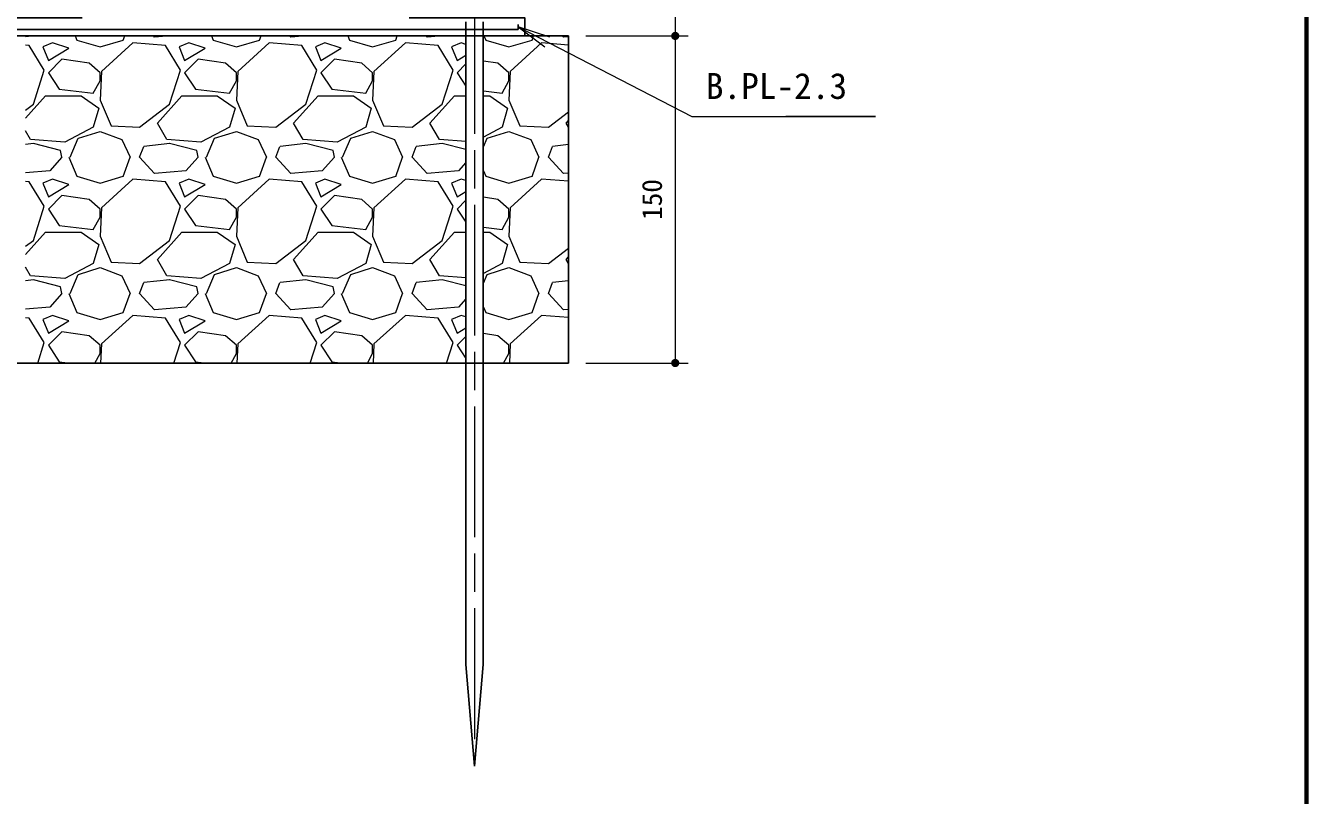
# Model space of a CAD drawing. Units: millimetres at full size, sheet at 1:5; details may follow other scales. Extents: x 75 to 2025, y 75 to 1410.
# Drawn here: x 1438 to 2025, y 565 to 918 of the extents above; entities that cross this region are included whole.
import ezdxf
from ezdxf.enums import TextEntityAlignment as Align

# ---------------------------------------------------------------- set-up
doc = ezdxf.new("R2010")
doc.units = ezdxf.units.MM
doc.header["$LTSCALE"] = 5
doc.linetypes.add('CHAIN', pattern=[18.5, 12, -1.5, 3.5, -1.5])
for name, color, linetype, lineweight in [('D-BMK', 2, 'CHAIN', 13), ('D-STR-1', 1, 'Continuous', 25), ('D-STR-3', 27, 'Continuous', 9), ('D-STR-DIM', 7, 'Continuous', 13), ('D-STR-STR1', 7, 'Continuous', 13), ('D-STR-STR2', 3, 'Continuous', 25), ('D-TTL', 7, 'Continuous', 70)]:
    doc.layers.add(name, color=color, linetype=linetype, lineweight=lineweight)
doc.styles.add('ＭＳ ゴシック', font='')
doc.styles.get('ＭＳ ゴシック').set_extended_font_data('MS Gothic')

# ---------------------------------------------------------------- blocks, each defined once
blk = doc.blocks.new('open_arrow')
at = {"color": 0, "linetype": 'Continuous', "lineweight": -2}
blk.add_lwpolyline([(7.5, 1.25), (0, 0), (7.5, -1.25)], dxfattribs=at)
blk = doc.blocks.new('filled_dot')
at = {"color": 0, "linetype": 'Continuous', "lineweight": -2, "const_width": 1.25}
blk.add_lwpolyline([(-0.625, 0, 1), (0.625, 0, 1)], format="xyb", close=True, dxfattribs=at)

msp = doc.modelspace()

# ---------------------------------------------------------------- linework, layer by layer
at = {"layer": 'D-BMK'}
msp.add_line((1643.462, 927.903), (1643.462, 577.903), dxfattribs=at)
at = {"layer": 'D-STR-1'}
for p, q in [((1639.462, 919.251), (1639.462, 624.57)), ((1647.462, 919.251), (1647.462, 624.57)), ((1310.644, 912.831), (1686.462, 912.831)), ((1686.462, 912.831), (1686.462, 762.831)), ((1221.367, 762.831), (1686.462, 762.831)), ((1639.462, 624.57), (1643.462, 577.903)), ((1647.462, 624.57), (1643.462, 577.903))]:
    msp.add_line(p, q, dxfattribs=at)
for points in [[(1463.502, 921.131), (1410.502, 921.131), (1410.502, 912.831), (1593.462, 912.831)], [(1593.462, 912.831), (1666.462, 912.831), (1666.462, 921.131), (1613.462, 921.131)]]:
    msp.add_lwpolyline(points, dxfattribs=at)
at = {"layer": 'D-STR-3'}
for p, q in [((1441.419, 912.823), (1437.535, 912.485)), ((1460.263, 912.823), (1461.068, 910.944)), ((1461.068, 910.944), (1471.693, 907.819)), ((1471.69, 907.818), (1482.315, 910.943)), ((1482.313, 910.933), (1482.988, 912.823)), ((1496.693, 912.194), (1496.117, 912.823)), ((1503.919, 912.823), (1496.693, 912.194)), ((1522.763, 912.823), (1523.568, 910.944)), ((1523.568, 910.944), (1534.193, 907.819)), ((1534.19, 907.818), (1544.815, 910.943)), ((1544.813, 910.933), (1545.488, 912.823)), ((1559.193, 912.194), (1558.617, 912.823)), ((1566.419, 912.823), (1559.193, 912.194)), ((1585.263, 912.823), (1586.068, 910.944)), ((1586.068, 910.944), (1596.693, 907.819)), ((1596.69, 907.818), (1607.315, 910.943)), ((1607.313, 910.933), (1607.988, 912.823)), ((1621.693, 912.194), (1621.117, 912.823)), ((1628.919, 912.823), (1621.693, 912.194)), ((1647.763, 912.823), (1648.568, 910.944)), ((1648.568, 910.944), (1659.193, 907.819)), ((1659.19, 907.818), (1669.815, 910.943)), ((1669.813, 910.933), (1670.488, 912.823)), ((1684.193, 912.194), (1683.617, 912.823)), ((1686.496, 912.395), (1684.193, 912.194)), ((1439.193, 908.444), (1437.535, 908.582)), ((1446.068, 897.194), (1439.193, 908.444)), ((1449.818, 909.694), (1445.443, 907.819)), ((1445.443, 907.819), (1447.943, 901.569)), ((1447.943, 901.569), (1457.318, 907.194)), ((1457.318, 907.194), (1449.818, 909.694)), ((1486.693, 909.694), (1472.318, 896.569)), ((1501.693, 908.444), (1486.693, 909.694)), ((1508.568, 897.194), (1501.693, 908.444)), ((1512.318, 909.694), (1507.943, 907.819)), ((1507.943, 907.819), (1510.443, 901.569)), ((1510.443, 901.569), (1519.818, 907.194)), ((1519.818, 907.194), (1512.318, 909.694)), ((1549.193, 909.694), (1534.818, 896.569)), ((1564.193, 908.444), (1549.193, 909.694)), ((1571.068, 897.194), (1564.193, 908.444)), ((1574.818, 909.694), (1570.443, 907.819)), ((1570.443, 907.819), (1572.943, 901.569)), ((1572.943, 901.569), (1582.318, 907.194)), ((1582.318, 907.194), (1574.818, 909.694)), ((1611.693, 909.694), (1597.318, 896.569)), ((1626.693, 908.444), (1611.693, 909.694)), ((1633.568, 897.194), (1626.693, 908.444)), ((1637.318, 909.694), (1632.943, 907.819)), ((1632.943, 907.819), (1635.443, 901.569)), ((1639.496, 908.968), (1637.318, 909.694)), ((1674.193, 909.694), (1659.818, 896.569)), ((1686.496, 908.669), (1674.193, 909.694)), ((1454.193, 902.194), (1447.943, 895.944)), ((1466.693, 900.319), (1454.193, 902.194)), ((1471.693, 895.944), (1466.693, 900.319)), ((1516.693, 902.194), (1510.443, 895.944)), ((1529.193, 900.319), (1516.693, 902.194)), ((1534.193, 895.944), (1529.193, 900.319)), ((1579.193, 902.194), (1572.943, 895.944)), ((1591.693, 900.319), (1579.193, 902.194)), ((1596.693, 895.944), (1591.693, 900.319)), ((1635.443, 901.569), (1639.496, 904.001)), ((1639.496, 899.998), (1635.443, 895.944)), ((1654.193, 900.319), (1647.496, 901.324)), ((1659.193, 895.944), (1654.193, 900.319)), ((1441.068, 881.569), (1446.068, 897.194)), ((1447.943, 895.944), (1452.943, 888.444)), ((1472.318, 896.569), (1471.693, 883.444)), ((1471.693, 892.194), (1471.693, 895.944)), ((1503.568, 881.569), (1508.568, 897.194)), ((1510.443, 895.944), (1515.443, 888.444)), ((1534.818, 896.569), (1534.193, 883.444)), ((1534.193, 892.194), (1534.193, 895.944)), ((1566.068, 881.569), (1571.068, 897.194)), ((1572.943, 895.944), (1577.943, 888.444)), ((1597.318, 896.569), (1596.693, 883.444)), ((1596.693, 892.194), (1596.693, 895.944)), ((1628.568, 881.569), (1633.568, 897.194)), ((1635.443, 895.944), (1639.496, 889.864)), ((1659.818, 896.569), (1659.193, 883.444)), ((1659.193, 892.194), (1659.193, 895.944)), ((1452.943, 888.444), (1468.568, 886.569)), ((1468.568, 886.569), (1471.693, 892.194)), ((1515.443, 888.444), (1531.068, 886.569)), ((1531.068, 886.569), (1534.193, 892.194)), ((1577.943, 888.444), (1593.568, 886.569)), ((1593.568, 886.569), (1596.693, 892.194)), ((1647.496, 887.598), (1656.068, 886.569)), ((1656.068, 886.569), (1659.193, 892.194)), ((1437.535, 875.144), (1446.693, 885.319)), ((1437.535, 878.84), (1441.068, 881.569)), ((1446.693, 885.319), (1462.943, 885.319)), ((1462.943, 885.319), (1471.068, 879.694)), ((1471.693, 883.444), (1476.693, 871.569)), ((1489.818, 870.944), (1503.568, 881.569)), ((1497.943, 872.819), (1509.193, 885.319)), ((1509.193, 885.319), (1525.443, 885.319)), ((1525.443, 885.319), (1533.568, 879.694)), ((1534.193, 883.444), (1539.193, 871.569)), ((1552.318, 870.944), (1566.068, 881.569)), ((1560.443, 872.819), (1571.693, 885.319)), ((1571.693, 885.319), (1587.943, 885.319)), ((1587.943, 885.319), (1596.068, 879.694)), ((1596.693, 883.444), (1601.693, 871.569)), ((1614.818, 870.944), (1628.568, 881.569)), ((1622.943, 872.819), (1634.193, 885.319)), ((1634.193, 885.319), (1639.496, 885.319)), ((1647.496, 885.319), (1650.443, 885.319)), ((1650.443, 885.319), (1658.568, 879.694)), ((1659.193, 883.444), (1664.193, 871.569)), ((1471.068, 879.694), (1468.568, 870.944)), ((1533.568, 879.694), (1531.068, 870.944)), ((1596.068, 879.694), (1593.568, 870.944)), ((1658.568, 879.694), (1656.068, 870.944)), ((1677.318, 870.944), (1686.496, 878.037)), ((1468.568, 870.944), (1455.443, 864.069)), ((1476.693, 871.569), (1489.818, 870.944)), ((1502.318, 865.319), (1497.943, 872.819)), ((1531.068, 870.944), (1517.943, 864.069)), ((1539.193, 871.569), (1552.318, 870.944)), ((1564.818, 865.319), (1560.443, 872.819)), ((1593.568, 870.944), (1580.443, 864.069)), ((1601.693, 871.569), (1614.818, 870.944)), ((1627.318, 865.319), (1622.943, 872.819)), ((1656.068, 870.944), (1647.496, 866.454)), ((1664.193, 871.569), (1677.318, 870.944)), ((1685.443, 872.819), (1686.496, 873.99)), ((1686.496, 871.014), (1685.443, 872.819)), ((1439.818, 865.319), (1437.535, 869.232)), ((1455.443, 864.069), (1439.818, 865.319)), ((1457.944, 857.197), (1461.694, 865.947)), ((1461.701, 865.947), (1471.701, 869.072)), ((1471.684, 869.073), (1481.684, 865.323)), ((1481.698, 865.307), (1485.448, 857.182)), ((1517.943, 864.069), (1502.318, 865.319)), ((1520.444, 857.197), (1524.194, 865.947)), ((1524.201, 865.947), (1534.201, 869.072)), ((1534.184, 869.073), (1544.184, 865.323)), ((1544.198, 865.307), (1547.948, 857.182)), ((1580.443, 864.069), (1564.818, 865.319)), ((1582.944, 857.197), (1586.694, 865.947)), ((1586.701, 865.947), (1596.701, 869.072)), ((1596.684, 869.073), (1606.684, 865.323)), ((1606.698, 865.307), (1610.448, 857.182)), ((1639.496, 864.345), (1627.318, 865.319)), ((1647.496, 861.985), (1649.194, 865.947)), ((1649.201, 865.947), (1659.201, 869.072)), ((1659.184, 869.073), (1669.184, 865.323)), ((1669.198, 865.307), (1672.948, 857.182)), ((1441.094, 863.447), (1437.535, 863.072)), ((1453.567, 860.32), (1441.067, 863.445)), ((1454.193, 857.195), (1453.568, 860.32)), ((1489.818, 857.196), (1491.693, 862.196)), ((1503.594, 863.447), (1491.719, 862.197)), ((1516.067, 860.32), (1503.567, 863.445)), ((1516.693, 857.195), (1516.068, 860.32)), ((1552.318, 857.196), (1554.193, 862.196)), ((1566.094, 863.447), (1554.219, 862.197)), ((1578.567, 860.32), (1566.067, 863.445)), ((1579.193, 857.195), (1578.568, 860.32)), ((1614.818, 857.196), (1616.693, 862.196)), ((1628.594, 863.447), (1616.719, 862.197)), ((1639.496, 860.712), (1628.567, 863.445)), ((1677.318, 857.196), (1679.193, 862.196)), ((1686.496, 862.963), (1679.219, 862.197)), ((1454.193, 857.194), (1448.568, 850.944)), ((1457.318, 857.194), (1461.068, 848.444)), ((1482.313, 848.433), (1485.438, 857.183)), ((1496.693, 849.694), (1489.818, 857.194)), ((1516.693, 857.194), (1511.068, 850.944)), ((1519.818, 857.194), (1523.568, 848.444)), ((1544.813, 848.433), (1547.938, 857.183)), ((1559.193, 849.694), (1552.318, 857.194)), ((1579.193, 857.194), (1573.568, 850.944)), ((1582.318, 857.194), (1586.068, 848.444)), ((1607.313, 848.433), (1610.438, 857.183)), ((1621.693, 849.694), (1614.818, 857.194)), ((1639.496, 854.754), (1636.068, 850.944)), ((1669.813, 848.433), (1672.938, 857.183)), ((1684.193, 849.694), (1677.318, 857.194)), ((1448.568, 850.944), (1437.535, 849.985)), ((1439.193, 845.944), (1437.535, 846.082)), ((1449.818, 847.194), (1445.443, 845.319)), ((1457.318, 844.694), (1449.818, 847.194)), ((1461.068, 848.444), (1471.693, 845.319)), ((1471.69, 845.318), (1482.315, 848.443)), ((1486.693, 847.194), (1472.318, 834.069)), ((1501.693, 845.944), (1486.693, 847.194)), ((1511.068, 850.944), (1496.693, 849.694)), ((1512.318, 847.194), (1507.943, 845.319)), ((1519.818, 844.694), (1512.318, 847.194)), ((1523.568, 848.444), (1534.193, 845.319)), ((1534.19, 845.318), (1544.815, 848.443)), ((1549.193, 847.194), (1534.818, 834.069)), ((1564.193, 845.944), (1549.193, 847.194)), ((1573.568, 850.944), (1559.193, 849.694)), ((1574.818, 847.194), (1570.443, 845.319)), ((1582.318, 844.694), (1574.818, 847.194)), ((1586.068, 848.444), (1596.693, 845.319)), ((1596.69, 845.318), (1607.315, 848.443)), ((1611.693, 847.194), (1597.318, 834.069)), ((1626.693, 845.944), (1611.693, 847.194)), ((1636.068, 850.944), (1621.693, 849.694)), ((1637.318, 847.194), (1632.943, 845.319)), ((1639.496, 846.468), (1637.318, 847.194)), ((1647.496, 850.945), (1648.568, 848.444)), ((1648.568, 848.444), (1659.193, 845.319)), ((1659.19, 845.318), (1669.815, 848.443)), ((1674.193, 847.194), (1659.818, 834.069)), ((1686.496, 846.169), (1674.193, 847.194)), ((1686.496, 849.895), (1684.193, 849.694)), ((1446.068, 834.694), (1439.193, 845.944)), ((1445.443, 845.319), (1447.943, 839.069)), ((1447.943, 839.069), (1457.318, 844.694)), ((1508.568, 834.694), (1501.693, 845.944)), ((1507.943, 845.319), (1510.443, 839.069)), ((1510.443, 839.069), (1519.818, 844.694)), ((1571.068, 834.694), (1564.193, 845.944)), ((1570.443, 845.319), (1572.943, 839.069)), ((1572.943, 839.069), (1582.318, 844.694)), ((1633.568, 834.694), (1626.693, 845.944)), ((1632.943, 845.319), (1635.443, 839.069)), ((1635.443, 839.069), (1639.496, 841.501)), ((1441.068, 819.069), (1446.068, 834.694)), ((1454.193, 839.694), (1447.943, 833.444)), ((1466.693, 837.819), (1454.193, 839.694)), ((1471.693, 833.444), (1466.693, 837.819)), ((1503.568, 819.069), (1508.568, 834.694)), ((1516.693, 839.694), (1510.443, 833.444)), ((1529.193, 837.819), (1516.693, 839.694)), ((1534.193, 833.444), (1529.193, 837.819)), ((1566.068, 819.069), (1571.068, 834.694)), ((1579.193, 839.694), (1572.943, 833.444)), ((1591.693, 837.819), (1579.193, 839.694)), ((1596.693, 833.444), (1591.693, 837.819)), ((1628.568, 819.069), (1633.568, 834.694)), ((1639.496, 837.498), (1635.443, 833.444)), ((1654.193, 837.819), (1647.496, 838.824)), ((1659.193, 833.444), (1654.193, 837.819)), ((1447.943, 833.444), (1452.943, 825.944)), ((1468.568, 824.069), (1471.693, 829.694)), ((1472.318, 834.069), (1471.693, 820.944)), ((1471.693, 829.694), (1471.693, 833.444)), ((1510.443, 833.444), (1515.443, 825.944)), ((1531.068, 824.069), (1534.193, 829.694)), ((1534.818, 834.069), (1534.193, 820.944)), ((1534.193, 829.694), (1534.193, 833.444)), ((1572.943, 833.444), (1577.943, 825.944)), ((1593.568, 824.069), (1596.693, 829.694)), ((1597.318, 834.069), (1596.693, 820.944)), ((1596.693, 829.694), (1596.693, 833.444)), ((1635.443, 833.444), (1639.496, 827.364)), ((1656.068, 824.069), (1659.193, 829.694)), ((1659.818, 834.069), (1659.193, 820.944)), ((1659.193, 829.694), (1659.193, 833.444)), ((1437.535, 812.644), (1446.693, 822.819)), ((1446.693, 822.819), (1462.943, 822.819)), ((1452.943, 825.944), (1468.568, 824.069)), ((1462.943, 822.819), (1471.068, 817.194)), ((1497.943, 810.319), (1509.193, 822.819)), ((1509.193, 822.819), (1525.443, 822.819)), ((1515.443, 825.944), (1531.068, 824.069)), ((1525.443, 822.819), (1533.568, 817.194)), ((1560.443, 810.319), (1571.693, 822.819)), ((1571.693, 822.819), (1587.943, 822.819)), ((1577.943, 825.944), (1593.568, 824.069)), ((1587.943, 822.819), (1596.068, 817.194)), ((1622.943, 810.319), (1634.193, 822.819)), ((1634.193, 822.819), (1639.496, 822.819)), ((1647.496, 825.098), (1656.068, 824.069)), ((1647.496, 822.819), (1650.443, 822.819)), ((1650.443, 822.819), (1658.568, 817.194)), ((1437.535, 816.34), (1441.068, 819.069)), ((1471.068, 817.194), (1468.568, 808.444)), ((1471.693, 820.944), (1476.693, 809.069)), ((1489.818, 808.444), (1503.568, 819.069)), ((1533.568, 817.194), (1531.068, 808.444)), ((1534.193, 820.944), (1539.193, 809.069)), ((1552.318, 808.444), (1566.068, 819.069)), ((1596.068, 817.194), (1593.568, 808.444)), ((1596.693, 820.944), (1601.693, 809.069)), ((1614.818, 808.444), (1628.568, 819.069)), ((1658.568, 817.194), (1656.068, 808.444)), ((1659.193, 820.944), (1664.193, 809.069)), ((1677.318, 808.444), (1686.496, 815.537)), ((1685.443, 810.319), (1686.496, 811.49)), ((1439.818, 802.819), (1437.535, 806.732)), ((1468.568, 808.444), (1455.443, 801.569)), ((1461.701, 803.447), (1471.701, 806.572)), ((1471.684, 806.573), (1481.684, 802.823)), ((1476.693, 809.069), (1489.818, 808.444)), ((1502.318, 802.819), (1497.943, 810.319)), ((1531.068, 808.444), (1517.943, 801.569)), ((1524.201, 803.447), (1534.201, 806.572)), ((1534.184, 806.573), (1544.184, 802.823)), ((1539.193, 809.069), (1552.318, 808.444)), ((1564.818, 802.819), (1560.443, 810.319)), ((1593.568, 808.444), (1580.443, 801.569)), ((1586.701, 803.447), (1596.701, 806.572)), ((1596.684, 806.573), (1606.684, 802.823)), ((1601.693, 809.069), (1614.818, 808.444)), ((1627.318, 802.819), (1622.943, 810.319)), ((1656.068, 808.444), (1647.496, 803.954)), ((1649.201, 803.447), (1659.201, 806.572)), ((1659.184, 806.573), (1669.184, 802.823)), ((1664.193, 809.069), (1677.318, 808.444)), ((1686.496, 808.514), (1685.443, 810.319)), ((1441.094, 800.947), (1437.535, 800.572)), ((1455.443, 801.569), (1439.818, 802.819)), ((1453.567, 797.82), (1441.067, 800.945)), ((1457.944, 794.697), (1461.694, 803.447)), ((1481.698, 802.807), (1485.448, 794.682)), ((1489.818, 794.696), (1491.693, 799.696)), ((1503.594, 800.947), (1491.719, 799.697)), ((1517.943, 801.569), (1502.318, 802.819)), ((1516.067, 797.82), (1503.567, 800.945)), ((1520.444, 794.697), (1524.194, 803.447)), ((1544.198, 802.807), (1547.948, 794.682)), ((1552.318, 794.696), (1554.193, 799.696)), ((1566.094, 800.947), (1554.219, 799.697)), ((1580.443, 801.569), (1564.818, 802.819)), ((1578.567, 797.82), (1566.067, 800.945)), ((1582.944, 794.697), (1586.694, 803.447)), ((1606.698, 802.807), (1610.448, 794.682)), ((1614.818, 794.696), (1616.693, 799.696)), ((1628.594, 800.947), (1616.719, 799.697)), ((1639.496, 801.845), (1627.318, 802.819)), ((1639.496, 798.212), (1628.567, 800.945)), ((1647.496, 799.485), (1649.194, 803.447)), ((1669.198, 802.807), (1672.948, 794.682)), ((1677.318, 794.696), (1679.193, 799.696)), ((1686.496, 800.463), (1679.219, 799.697)), ((1454.193, 794.694), (1448.568, 788.444)), ((1454.193, 794.695), (1453.568, 797.82)), ((1457.318, 794.694), (1461.068, 785.944)), ((1482.313, 785.933), (1485.438, 794.683)), ((1496.693, 787.194), (1489.818, 794.694)), ((1516.693, 794.694), (1511.068, 788.444)), ((1516.693, 794.695), (1516.068, 797.82)), ((1519.818, 794.694), (1523.568, 785.944)), ((1544.813, 785.933), (1547.938, 794.683)), ((1559.193, 787.194), (1552.318, 794.694)), ((1579.193, 794.694), (1573.568, 788.444)), ((1579.193, 794.695), (1578.568, 797.82)), ((1582.318, 794.694), (1586.068, 785.944)), ((1607.313, 785.933), (1610.438, 794.683)), ((1621.693, 787.194), (1614.818, 794.694)), ((1669.813, 785.933), (1672.938, 794.683)), ((1684.193, 787.194), (1677.318, 794.694)), ((1448.568, 788.444), (1437.535, 787.485)), ((1511.068, 788.444), (1496.693, 787.194)), ((1573.568, 788.444), (1559.193, 787.194)), ((1636.068, 788.444), (1621.693, 787.194)), ((1639.496, 792.253), (1636.068, 788.444)), ((1647.496, 788.445), (1648.568, 785.944)), ((1686.496, 787.395), (1684.193, 787.194)), ((1439.193, 783.444), (1437.535, 783.582)), ((1446.068, 772.194), (1439.193, 783.444)), ((1449.818, 784.694), (1445.443, 782.819)), ((1445.443, 782.819), (1447.943, 776.569)), ((1447.943, 776.569), (1457.318, 782.194)), ((1457.318, 782.194), (1449.818, 784.694)), ((1461.068, 785.944), (1471.693, 782.819)), ((1471.69, 782.818), (1482.315, 785.943)), ((1486.693, 784.694), (1472.318, 771.569)), ((1501.693, 783.444), (1486.693, 784.694)), ((1508.568, 772.194), (1501.693, 783.444)), ((1512.318, 784.694), (1507.943, 782.819)), ((1507.943, 782.819), (1510.443, 776.569)), ((1510.443, 776.569), (1519.818, 782.194)), ((1519.818, 782.194), (1512.318, 784.694)), ((1523.568, 785.944), (1534.193, 782.819)), ((1534.19, 782.818), (1544.815, 785.943)), ((1549.193, 784.694), (1534.818, 771.569)), ((1564.193, 783.444), (1549.193, 784.694)), ((1571.068, 772.194), (1564.193, 783.444)), ((1574.818, 784.694), (1570.443, 782.819)), ((1570.443, 782.819), (1572.943, 776.569)), ((1572.943, 776.569), (1582.318, 782.194)), ((1582.318, 782.194), (1574.818, 784.694)), ((1586.068, 785.944), (1596.693, 782.819)), ((1596.69, 782.818), (1607.315, 785.943)), ((1611.693, 784.694), (1597.318, 771.569)), ((1626.693, 783.444), (1611.693, 784.694)), ((1633.568, 772.194), (1626.693, 783.444)), ((1637.318, 784.694), (1632.943, 782.819)), ((1632.943, 782.819), (1635.443, 776.569)), ((1639.496, 783.968), (1637.318, 784.694)), ((1648.568, 785.944), (1659.193, 782.819)), ((1659.19, 782.818), (1669.815, 785.943)), ((1674.193, 784.694), (1659.818, 771.569)), ((1686.496, 783.669), (1674.193, 784.694)), ((1454.193, 777.194), (1447.943, 770.944)), ((1466.693, 775.319), (1454.193, 777.194)), ((1516.693, 777.194), (1510.443, 770.944)), ((1529.193, 775.319), (1516.693, 777.194)), ((1579.193, 777.194), (1572.943, 770.944)), ((1591.693, 775.319), (1579.193, 777.194)), ((1635.443, 776.569), (1639.496, 779.001)), ((1654.193, 775.319), (1647.496, 776.324)), ((1443.069, 762.823), (1446.068, 772.194)), ((1447.943, 770.944), (1452.943, 763.444)), ((1471.693, 770.944), (1466.693, 775.319)), ((1471.693, 767.194), (1471.693, 770.944)), ((1472.318, 771.569), (1471.901, 762.823)), ((1505.569, 762.823), (1508.568, 772.194)), ((1510.443, 770.944), (1515.443, 763.444)), ((1534.193, 770.944), (1529.193, 775.319)), ((1534.193, 767.194), (1534.193, 770.944)), ((1534.818, 771.569), (1534.401, 762.823)), ((1568.069, 762.823), (1571.068, 772.194)), ((1572.943, 770.944), (1577.943, 763.444)), ((1596.693, 770.944), (1591.693, 775.319)), ((1596.693, 767.194), (1596.693, 770.944)), ((1597.318, 771.569), (1596.901, 762.823)), ((1630.569, 762.823), (1633.568, 772.194)), ((1639.496, 774.998), (1635.443, 770.944)), ((1635.443, 770.944), (1639.496, 764.864)), ((1659.193, 770.944), (1654.193, 775.319)), ((1659.193, 767.194), (1659.193, 770.944)), ((1659.818, 771.569), (1659.401, 762.823)), ((1469.264, 762.823), (1471.693, 767.194)), ((1531.764, 762.823), (1534.193, 767.194)), ((1594.264, 762.823), (1596.693, 767.194)), ((1656.764, 762.823), (1659.193, 767.194)), ((1452.943, 763.444), (1458.123, 762.823)), ((1515.443, 763.444), (1520.623, 762.823)), ((1577.943, 763.444), (1583.123, 762.823))]:
    msp.add_line(p, q, dxfattribs=at)
at = {"layer": 'D-STR-DIM'}
for p, q in [((1735.498, 1212.831), (1735.498, 912.831)), ((1593.462, 912.831), (1613.502, 912.831)), ((1694.462, 912.831), (1741.498, 912.831))]:
    msp.add_line(p, q, dxfattribs=at)
at = {"layer": 'D-STR-DIM', "color": 6}
for p, q in [((1694.462, 912.831), (1741.498, 912.831)), ((1735.498, 912.831), (1735.498, 762.831)), ((1694.462, 762.831), (1741.498, 762.831))]:
    msp.add_line(p, q, dxfattribs=at)
at = {"layer": 'D-STR-DIM'}
msp.add_lwpolyline([(1663.462, 916.981), (1743.085, 875.919), (1745.085, 875.919), (1827.343, 875.919), (1786.214, 875.919)], dxfattribs=at)
at = {"layer": 'D-STR-STR1'}
msp.add_line((1593.462, 912.831), (1613.462, 912.831), dxfattribs=at)
at = {"layer": 'D-STR-STR2'}
for p, q in [((1663.462, 915.831), (1663.462, 918.131)), ((1413.502, 915.831), (1663.462, 915.831))]:
    msp.add_line(p, q, dxfattribs=at)
at = {"layer": 'D-TTL'}
msp.add_lwpolyline([(75, 75), (75, 1410), (2025, 1410), (2025, 75)], close=True, dxfattribs=at)

# ---------------------------------------------------------------- block references
at = {"layer": 'D-STR-DIM'}
for name, p, xscale, yscale, rotation in [('open_arrow', (1663.462, 916.981), 2, 2, 332.7), ('filled_dot', (1735.498, 912.831), 1.5, 1.5, 90)]:
    msp.add_blockref(name, p, dxfattribs=dict(at, xscale=xscale, yscale=yscale, rotation=rotation))
at = {"layer": 'D-STR-DIM', "color": 6, "xscale": 1.5, "yscale": 1.5}
for p, rotation in [((1735.498, 912.831), 270), ((1735.498, 762.831), 90)]:
    msp.add_blockref('filled_dot', p, dxfattribs=dict(at, rotation=rotation))

# ---------------------------------------------------------------- texts
at = {"layer": 'D-STR-DIM', "style": 'ＭＳ ゴシック'}
msp.add_text('B.PL-2.3', height=11.91, dxfattribs=at).set_placement((1749.524, 880.358), align=Align.BOTTOM_LEFT)
at = {"layer": 'D-STR-DIM', "color": 6, "style": 'ＭＳ ゴシック'}
msp.add_text('150', height=9.164, rotation=90, dxfattribs=at).set_placement((1724.81, 837.831), align=Align.MIDDLE_CENTER)

doc.saveas('drawing.dxf')
